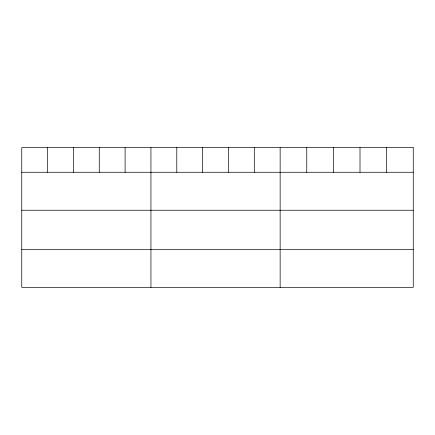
<?xml version="1.0" encoding="UTF-8"?>
<svg xmlns="http://www.w3.org/2000/svg" width="435" height="435" viewBox="0 0 435 435"><rect width="100%" height="100%" fill="white"/><g stroke="black" fill="none" stroke-linecap="round" stroke-linejoin="round"><path stroke-width="0.65" d="M21.75 172.271L413.25 172.271M21.75 210.246L413.25 210.246M21.75 249.375L413.25 249.375M386.628 147.65L386.628 172.271M360.006 147.65L360.006 172.271M333.384 147.65L333.384 172.271M306.762 147.65L306.762 172.271M280.14 147.65L280.14 287.35M254.301 147.65L254.301 172.271M228.462 147.65L228.462 172.271M202.623 147.65L202.623 172.271M176.784 147.65L176.784 172.271M150.945 147.65L150.945 287.35M125.106 147.65L125.106 172.271M99.267 147.65L99.267 172.271M73.428 147.65L73.428 172.271M47.589 147.65L47.589 172.271M413.25 147.65L21.75 147.65L21.75 287.35L413.25 287.35L413.25 147.65"/></g></svg>
